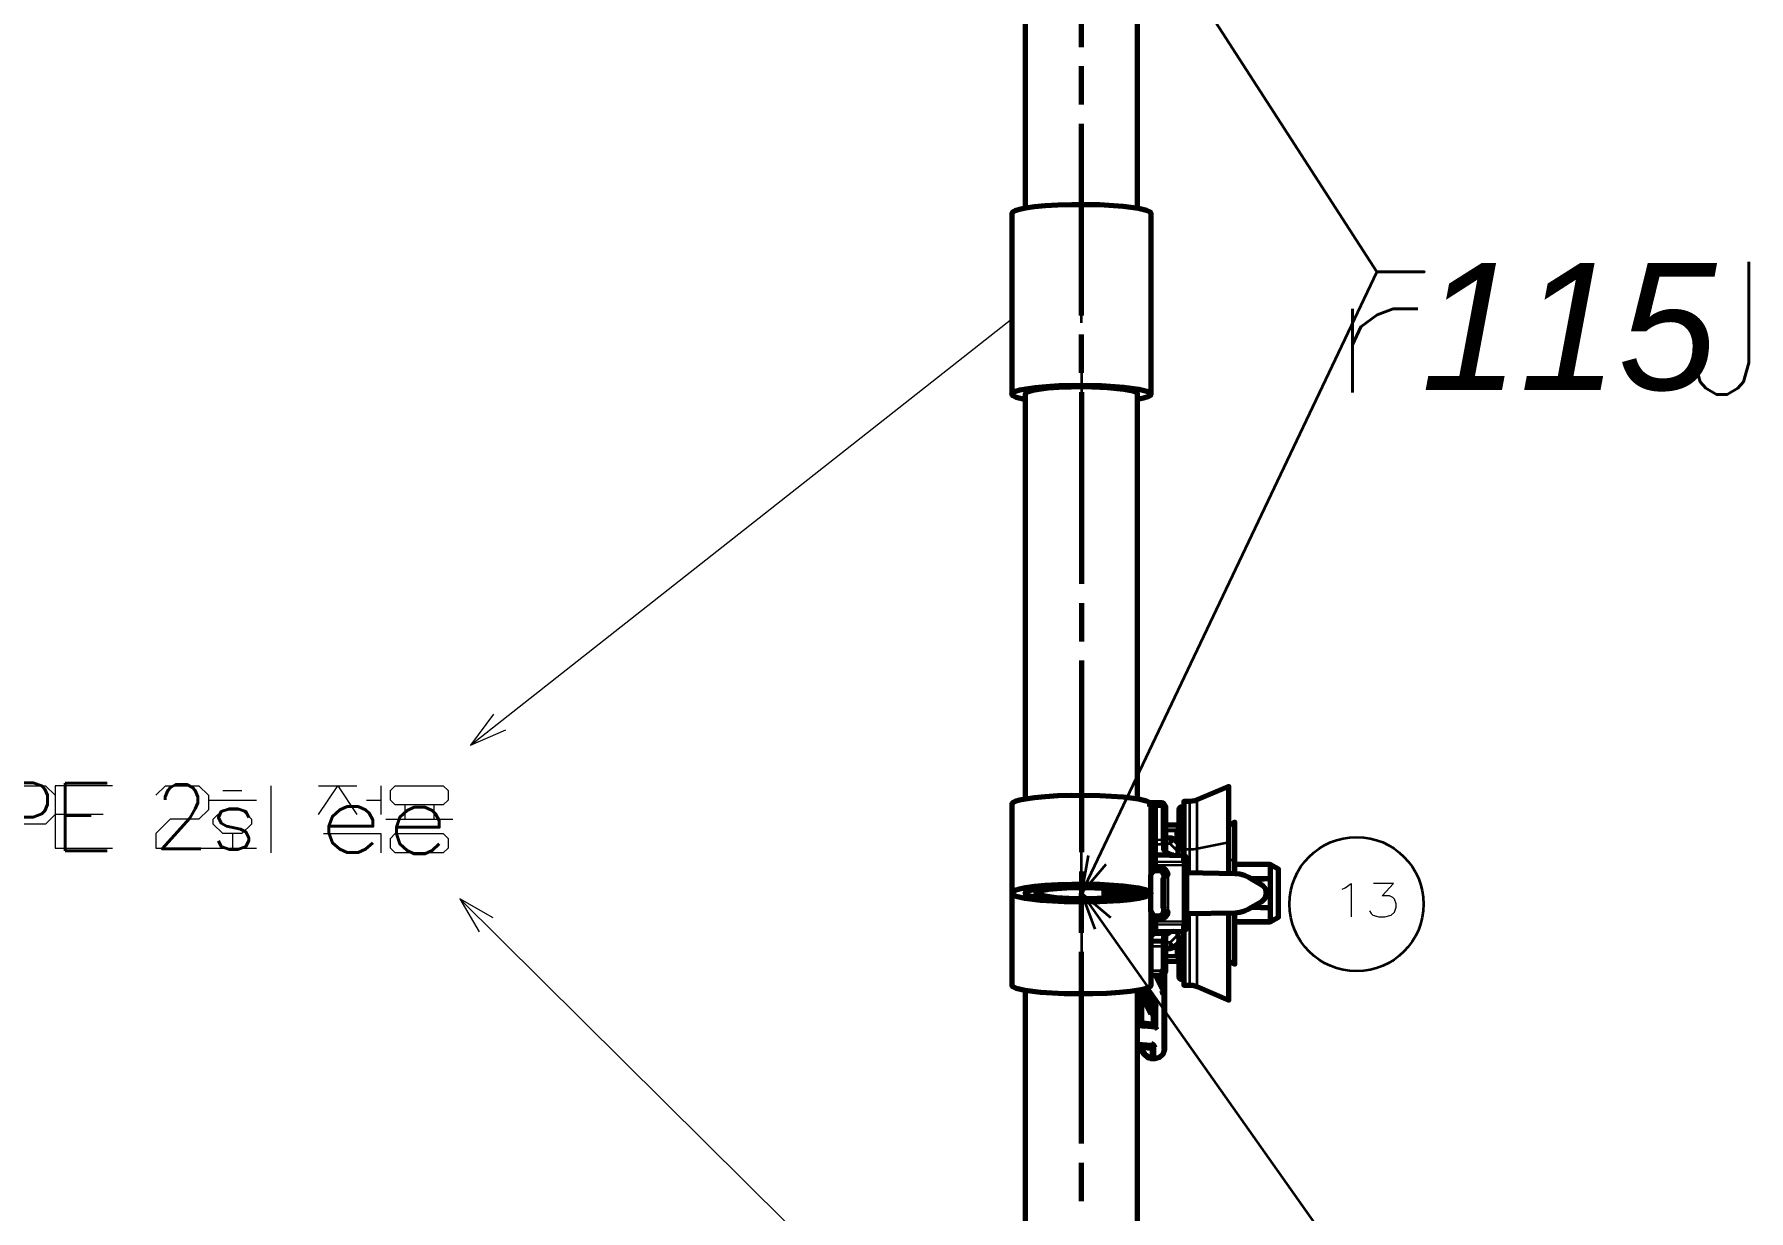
# Model space of a CAD drawing. Extents: x 0 to 174, y 0 to 33.
# Drawn here: x 44.47 to 47.992, y 10.555 to 12.971 of the extents above; entities that cross this region are included whole.
import ezdxf
from ezdxf.enums import TextEntityAlignment as Align

# ---------------------------------------------------------------- set-up
doc = ezdxf.new("R2010")
doc.units = 0
doc.layers.add('PDF2_문자', color=7, linetype='Continuous')
doc.layers.add('PDF2_형상', color=157, linetype='Continuous', true_color=0x405f80)
doc.layers.add('YOLO_TEXT', color=3, linetype='Continuous', true_color=0x008230)
doc.styles.add('OCR_LATIN', font='txt.shx')
doc.styles.add('PDF LucidaHandwriting Italic', font='ariali.ttf')

msp = doc.modelspace()

# ---------------------------------------------------------------- linework, layer by layer
at = {"layer": 'PDF2_형상', "color": 18, "lineweight": 35, "true_color": 0x260000}
for points in [[(46.6208, 13.4225), (47.2274, 12.4829), (47.3257, 12.4829), (47.2274, 12.4829), (46.6208, 11.2068), (47.2671, 10.2914), (47.3656, 10.2914), (47.2671, 10.2914), (46.6208, 8.9185)], [(46.6208, 12.9446), (46.6208, 13.3383)], [(46.6208, 12.8265), (46.6208, 12.9051)], [(46.6208, 12.3933), (46.6208, 12.7871)], [(46.6208, 12.496), (46.6208, 12.7665)], [(46.6208, 12.3779), (46.6208, 12.4567)], [(46.6208, 12.2753), (46.6208, 12.354)], [(46.6208, 12.3385), (46.6208, 12.0681)], [(46.6208, 12.236), (46.6208, 11.8422)], [(46.6208, 11.8028), (46.6208, 11.7242)], [(46.6208, 11.6847), (46.6208, 11.291)], [(46.6208, 11.3768), (46.6208, 11.5531)], [(46.6208, 11.1913), (46.6208, 11.3696)], [(46.6208, 11.2437), (46.6208, 11.3628)], [(46.6208, 11.2586), (46.6208, 11.3374)], [(46.635, 11.2843), (46.6208, 11.2068), (46.6718, 11.2668)], [(46.6208, 11.2517), (46.6208, 11.1729)], [(46.6208, 11.2193), (46.6208, 11.0431)], [(46.6813, 11.1565), (46.6208, 11.2068), (46.6481, 11.1329)], [(46.6208, 11.1257), (46.6208, 11.2043)], [(46.6208, 11.1519), (46.6208, 11.0732)], [(46.6208, 11.1336), (46.6208, 11.05)], [(46.6208, 10.6925), (46.6208, 11.0863)], [(46.6208, 11.0337), (46.6208, 10.8554)], [(46.6208, 10.5744), (46.6208, 10.6532)]]:
    msp.add_lwpolyline(points, dxfattribs=at)
at = {"layer": 'PDF2_형상', "color": 3, "lineweight": 70}
for points in [[(46.6208, 12.9446), (46.6208, 13.3383)], [(46.6208, 12.8264), (46.6208, 12.9051)], [(46.6208, 12.3933), (46.6208, 12.7871)], [(46.6208, 12.2753), (46.6208, 12.354)], [(46.6208, 12.236), (46.6208, 11.8422)], [(46.6208, 11.8028), (46.6208, 11.724)], [(46.6208, 11.6847), (46.6208, 11.291)], [(46.6208, 11.2517), (46.6208, 11.2068)]]:
    msp.add_lwpolyline(points, dxfattribs=at)
at = {"layer": 'PDF2_형상', "lineweight": 70}
for points in [[(46.7363, 12.6135), (46.7363, 13.2469), (46.7361, 13.2476), (46.7358, 13.2483), (46.7342, 13.2497), (46.7265, 13.2529), (46.7083, 13.2567), (46.6746, 13.26), (46.6265, 13.2618), (46.6001, 13.2615), (46.5746, 13.2606), (46.5526, 13.2589), (46.5337, 13.2567), (46.5211, 13.2544), (46.5119, 13.2519), (46.5076, 13.25), (46.5058, 13.2485), (46.5053, 13.2469), (46.5053, 12.6135)], [(46.7639, 12.2318), (46.7639, 12.6028), (46.7637, 12.6035), (46.7633, 12.6042), (46.7618, 12.6057), (46.7547, 12.6092), (46.7379, 12.6132), (46.7064, 12.6174), (46.6589, 12.6204), (46.6013, 12.6208), (46.5726, 12.62), (46.5461, 12.6183), (46.5242, 12.6162), (46.5058, 12.6136), (46.4936, 12.6111), (46.4847, 12.6085), (46.4804, 12.6063), (46.4783, 12.6044), (46.4776, 12.6028), (46.4776, 12.2318), (46.4785, 12.2336), (46.4807, 12.2356), (46.4853, 12.2376), (46.4946, 12.2404), (46.5072, 12.2429), (46.526, 12.2456), (46.5482, 12.2476), (46.575, 12.2492), (46.6039, 12.25), (46.6613, 12.2493), (46.7082, 12.2462), (46.7389, 12.2421), (46.7551, 12.2381), (46.7621, 12.2347), (46.7635, 12.2332), (46.7637, 12.2324), (46.7639, 12.2317), (46.7636, 12.231), (46.7632, 12.2301), (46.7613, 12.2283), (46.7571, 12.2261), (46.7483, 12.2235), (46.7363, 12.221)], [(46.4776, 12.2318), (46.4778, 12.2311), (46.4782, 12.2303), (46.4797, 12.2287), (46.4868, 12.2253), (46.5036, 12.2212), (46.5053, 12.221)], [(46.7363, 11.4), (46.7363, 12.2318), (46.7361, 12.2325), (46.7358, 12.2332), (46.7342, 12.2346), (46.7265, 12.2378), (46.7083, 12.2414), (46.6746, 12.2449), (46.6265, 12.2465), (46.6001, 12.2464), (46.5746, 12.2454), (46.5526, 12.2437), (46.5337, 12.2415), (46.5211, 12.2393), (46.5119, 12.2368), (46.5076, 12.2347), (46.5058, 12.2333), (46.5053, 12.2318), (46.5053, 11.4)], [(46.9238, 11.2472), (46.9238, 11.3119), (46.9238, 11.4261), (46.8589, 11.3986), (46.8532, 11.3967), (46.8435, 11.3954), (46.831, 11.3954), (46.831, 11.2972), (46.831, 11.285)], [(46.7639, 11.2449), (46.7639, 11.3892), (46.7637, 11.39), (46.7633, 11.3907), (46.7618, 11.3922), (46.7547, 11.3957), (46.7379, 11.3997), (46.7064, 11.4039), (46.6589, 11.4069), (46.6013, 11.4074), (46.5726, 11.4065), (46.5461, 11.4049), (46.5242, 11.4028), (46.5058, 11.4001), (46.4936, 11.3976), (46.4847, 11.3949), (46.4804, 11.3928), (46.4783, 11.391), (46.4776, 11.3892), (46.4776, 11.2068), (46.4776, 11.0182), (46.4778, 11.0175), (46.4782, 11.0167), (46.4797, 11.0153), (46.4869, 11.0119), (46.5043, 11.0079), (46.5368, 11.0038), (46.5857, 11.001), (46.6446, 11.0007), (46.6733, 11.0017), (46.6999, 11.0033), (46.7211, 11.0056), (46.7387, 11.0082), (46.7501, 11.0106), (46.7582, 11.0132), (46.7619, 11.0153), (46.7633, 11.0167), (46.7639, 11.0182), (46.7639, 11.1689)], [(46.7561, 11.3922), (46.7685, 11.3922), (46.7724, 11.3922)], [(46.7717, 11.39), (46.7714, 11.39), (46.7561, 11.39)], [(46.7729, 11.2879), (46.7729, 11.3075), (46.7729, 11.3168), (46.7729, 11.3844), (46.7729, 11.3922), (46.7618, 11.3922)], [(46.7864, 11.3167), (46.7942, 11.3167), (46.7942, 11.3844), (46.7897, 11.3915), (46.7863, 11.3922), (46.7729, 11.3922)], [(46.7942, 11.3471), (46.8168, 11.3471), (46.8178, 11.3472), (46.8186, 11.3475), (46.8194, 11.3479), (46.8203, 11.3486), (46.8208, 11.3493), (46.8215, 11.3511), (46.8217, 11.3521), (46.8217, 11.379), (46.8224, 11.3815), (46.8242, 11.3833), (46.8267, 11.384)], [(46.8231, 11.2918), (46.8224, 11.3583), (46.8219, 11.3767), (46.8218, 11.3789), (46.8218, 11.379), (46.8217, 11.379), (46.8231, 11.3825), (46.8256, 11.3839), (46.8267, 11.384), (46.831, 11.384)], [(46.8258, 11.3836), (46.8239, 11.3832)], [(46.8172, 11.3447), (46.8172, 11.3461), (46.8172, 11.3462)], [(46.8207, 11.309), (46.8219, 11.3054), (46.8222, 11.3015), (46.8218, 11.3036), (46.8204, 11.3056), (46.82, 11.3065), (46.82, 11.3072), (46.8207, 11.309), (46.8174, 11.3156), (46.8174, 11.334), (46.8222, 11.334), (46.8222, 11.3408)], [(46.8222, 11.3482), (46.8221, 11.3511)], [(46.9358, 11.2469), (46.9358, 11.2767), (46.9358, 11.3525), (46.9238, 11.3462)], [(46.7864, 11.2985), (46.7893, 11.2979), (46.7918, 11.2963), (46.7936, 11.2939), (46.7942, 11.2911), (46.7942, 11.3), (46.7942, 11.3167)], [(46.7864, 11.3074), (46.7903, 11.3064), (46.7931, 11.3036), (46.7942, 11.3)], [(46.8219, 11.2953), (46.8219, 11.3006), (46.8219, 11.3008), (46.8218, 11.3019), (46.821, 11.3042), (46.8201, 11.305), (46.82, 11.3046), (46.816, 11.2953)], [(46.8222, 11.3018), (46.8222, 11.3015), (46.8222, 11.334)], [(46.7729, 11.2856), (46.7639, 11.2854)], [(46.7729, 11.261), (46.7729, 11.265), (46.7729, 11.2719), (46.7729, 11.2842), (46.7729, 11.2856), (46.8297, 11.2846), (46.8297, 11.2833), (46.8336, 11.2824), (46.8364, 11.2797), (46.8375, 11.2763)], [(46.7729, 11.1281), (46.8297, 11.1292), (46.8336, 11.1301), (46.8364, 11.1331), (46.8375, 11.1369), (46.8375, 11.1374), (46.8375, 11.1494), (46.8375, 11.2643), (46.8375, 11.2763), (46.8375, 11.2767), (46.8368, 11.2797), (46.8351, 11.2822), (46.8326, 11.284), (46.8297, 11.2846)], [(46.8024, 11.2871), (46.7968, 11.29)], [(46.81, 11.285), (46.8043, 11.2857), (46.7988, 11.2875)], [(46.8072, 11.2851), (46.8031, 11.2867)], [(46.8374, 11.2767), (46.8372, 11.2782)], [(46.7636, 11.2582), (46.7685, 11.2604), (46.7728, 11.261), (46.7728, 11.2542), (46.7726, 11.2532), (46.7726, 11.2531)], [(46.7637, 11.1694), (46.7637, 11.2443)], [(46.7904, 11.2443), (46.7863, 11.2518), (46.7815, 11.2531), (46.7726, 11.2531), (46.7651, 11.2489), (46.7639, 11.2443)], [(46.7639, 11.1694), (46.7681, 11.1619), (46.7726, 11.1606), (46.7815, 11.1606), (46.789, 11.1647), (46.7904, 11.1694), (46.7904, 11.1769), (46.7904, 11.1771), (46.7904, 11.1774), (46.7904, 11.2364), (46.7904, 11.2367)], [(46.7815, 11.2531), (46.7815, 11.2532), (46.7815, 11.2538), (46.7814, 11.261), (46.7856, 11.2604), (46.7896, 11.2589), (46.7931, 11.2563), (46.7958, 11.2528), (46.7975, 11.2486), (46.7981, 11.2443), (46.7914, 11.2443), (46.7904, 11.2443), (46.7904, 11.2367), (46.7894, 11.2357), (46.7878, 11.2356), (46.7878, 11.1782), (46.7894, 11.1781), (46.7904, 11.1769)], [(46.8375, 11.165), (46.9365, 11.1667), (46.9462, 11.1676), (46.9557, 11.1703), (46.9644, 11.1744), (46.9915, 11.1901), (46.9983, 11.1968), (47.0013, 11.2058), (46.9993, 11.2153), (46.9932, 11.2225), (46.9915, 11.2236), (46.9644, 11.2392), (46.9556, 11.2433), (46.9461, 11.246), (46.9365, 11.2469), (46.8375, 11.2487)], [(47.0083, 11.2658), (47.0083, 11.1478), (46.9358, 11.1478), (47.0083, 11.1478), (47.0254, 11.1576), (47.0254, 11.2561), (47.0083, 11.2658), (46.9358, 11.2658)], [(46.9712, 11.2353), (47.0083, 11.2368), (46.9889, 11.2365), (46.9694, 11.2364)], [(46.7088, 11.2068), (46.7088, 11.2071), (46.7085, 11.2078), (46.7079, 11.2083), (46.7058, 11.2097), (46.6961, 11.2126), (46.6738, 11.2158), (46.6358, 11.2179), (46.5904, 11.2174), (46.5704, 11.2161), (46.5539, 11.2142), (46.5432, 11.2122), (46.5361, 11.2099), (46.5336, 11.2083), (46.5328, 11.2068)], [(46.5328, 11.2068), (46.5329, 11.2065), (46.5331, 11.206), (46.5336, 11.2053), (46.5357, 11.204), (46.5457, 11.2011), (46.5689, 11.1981), (46.6079, 11.196), (46.654, 11.1967), (46.6738, 11.1982), (46.6899, 11.2001), (46.6999, 11.2021), (46.7061, 11.2043), (46.7081, 11.2056), (46.7088, 11.2068)], [(46.7904, 11.1694), (46.7981, 11.1694), (46.7976, 11.1653), (46.796, 11.1612), (46.7933, 11.1578), (46.7899, 11.155), (46.7858, 11.1533), (46.7814, 11.1528), (46.7815, 11.1596), (46.7815, 11.1604), (46.7815, 11.1606)], [(46.7894, 11.1781), (46.7897, 11.1779), (46.7903, 11.1779), (46.7904, 11.1774)], [(46.831, 11.1278), (46.831, 11.0183), (46.8435, 11.0183), (46.8494, 11.0178), (46.8589, 11.0151), (46.9238, 10.9875), (46.9238, 11.1665)], [(46.9238, 11.0674), (46.9358, 11.0611), (46.9358, 11.1667)], [(46.9712, 11.1785), (47.0083, 11.1769), (46.9889, 11.1771), (46.9694, 11.1774)], [(46.7726, 11.1606), (46.7728, 11.16), (46.7728, 11.1528), (46.7686, 11.1532), (46.7631, 11.1558)], [(46.7729, 11.1528), (46.7729, 11.1488), (46.7729, 11.1417), (46.7729, 11.1294), (46.7729, 11.1281), (46.7639, 11.1283)], [(46.7988, 11.1263), (46.8043, 11.1281), (46.81, 11.1288)], [(46.8297, 11.1304), (46.8326, 11.131), (46.8351, 11.1325), (46.8368, 11.1347), (46.8375, 11.1374)], [(46.7639, 11.1249), (46.7729, 11.1247), (46.7639, 11.12)], [(46.7639, 11.1086), (46.7864, 11.1089), (46.7886, 11.1093), (46.7926, 11.1119), (46.7942, 11.1164)], [(46.7639, 11.0382), (46.7863, 11.0383), (46.7903, 11.0394), (46.7931, 11.0424), (46.7942, 11.0463), (46.7942, 11.0471), (46.7942, 11.0482), (46.7942, 11.0975), (46.7942, 11.1103)], [(46.7729, 11.1257), (46.7729, 11.1247), (46.7968, 11.1251), (46.8004, 11.1256)], [(46.7864, 11.1067), (46.7893, 11.1074), (46.7918, 11.1089), (46.7936, 11.1113), (46.7942, 11.114), (46.7942, 11.1164), (46.7942, 11.1229), (46.7931, 11.1193), (46.7903, 11.1167), (46.7864, 11.1156)], [(46.7864, 11.0975), (46.7942, 11.0975)], [(46.8231, 11.1201), (46.8226, 11.0706), (46.8219, 11.0368), (46.8218, 11.0349), (46.8217, 11.0347), (46.8217, 11.0346), (46.8217, 11.0617), (46.8212, 11.0636), (46.8208, 11.0644), (46.8203, 11.0651), (46.8194, 11.0657), (46.8186, 11.0663), (46.8178, 11.0665), (46.8168, 11.0665), (46.7989, 11.0665), (46.7964, 11.0661), (46.7942, 11.0649)], [(46.7967, 11.1236), (46.8004, 11.1256), (46.8024, 11.1267)], [(46.8103, 11.0981), (46.8071, 11.0958), (46.8033, 11.0951)], [(46.8207, 11.1046), (46.8219, 11.1083), (46.8222, 11.1122), (46.8218, 11.1101), (46.8204, 11.1081), (46.82, 11.1072), (46.82, 11.1064), (46.8207, 11.1046), (46.8174, 11.0981), (46.8174, 11.0797), (46.8222, 11.0797), (46.8222, 11.0728)], [(46.8201, 11.1086), (46.8215, 11.1106), (46.8219, 11.1129), (46.8219, 11.1183)], [(46.8222, 11.1119), (46.8222, 11.1122), (46.8222, 11.0797)], [(46.7946, 11.0669), (46.7981, 11.0668), (46.7988, 11.0668)], [(46.7915, 11.0406), (46.7915, 10.8865), (46.7914, 10.8844), (46.7882, 10.8756), (46.7811, 10.8692), (46.7719, 10.8668), (46.7664, 10.8668), (46.7575, 10.8689), (46.7503, 10.8751), (46.7363, 10.8951)], [(46.7863, 11.0383), (46.7864, 11.0474), (46.7864, 11.0482), (46.7942, 11.0482)], [(46.7864, 11.0385), (46.7907, 11.0397), (46.7936, 11.0432)], [(46.7865, 11.0228), (46.7865, 11.0386)], [(46.8267, 11.0297), (46.8242, 11.0303), (46.8224, 11.0321), (46.8217, 11.0346), (46.8218, 11.0337), (46.8236, 11.0307), (46.8267, 11.0297), (46.831, 11.0297)], [(46.5053, 11.0076), (46.5053, 10.2986), (46.5054, 10.2979), (46.5057, 10.2972), (46.5074, 10.2958), (46.5151, 10.2928), (46.534, 10.2892), (46.5687, 10.2858), (46.6181, 10.2843), (46.645, 10.2846), (46.6706, 10.2857), (46.6924, 10.2874), (46.7106, 10.2896), (46.7225, 10.2918), (46.731, 10.2943), (46.7346, 10.2961), (46.7363, 10.2986), (46.7363, 11.0076)], [(46.741, 11.0086), (46.741, 10.9575), (46.741, 10.9401), (46.7363, 10.9406)], [(46.7417, 11.0106), (46.7468, 10.9907), (46.7637, 10.9594)], [(46.7426, 11.0089), (46.7681, 10.9618), (46.7699, 10.9572), (46.7704, 10.9525), (46.7706, 10.9375), (46.7656, 10.9379), (46.7468, 10.9396)], [(46.7496, 11.0108), (46.7533, 11.0039)], [(46.7515, 11.0031), (46.7689, 10.9697)], [(46.7562, 11.0125), (46.7713, 10.9838), (46.7706, 10.9707)], [(46.789, 11.0072), (46.7821, 11.0206)], [(46.7886, 10.9981), (46.7882, 11.0022), (46.7867, 11.0063)], [(46.7906, 10.8865), (46.7906, 10.9981), (46.79, 11.0026), (46.7883, 11.0071)], [(46.79, 11.0096), (46.7892, 11.0085), (46.789, 11.0079), (46.789, 11.0072), (46.7908, 11.0028), (46.7914, 10.9982)], [(46.7713, 10.9838), (46.7729, 10.9792), (46.7736, 10.9743)], [(46.7363, 10.9347), (46.7397, 10.9344), (46.74, 10.9344), (46.7403, 10.9344)], [(46.7419, 10.94), (46.7419, 10.9362), (46.7417, 10.9356), (46.7414, 10.9351), (46.741, 10.9347), (46.7404, 10.9344), (46.7397, 10.9344)], [(46.7514, 10.9333), (46.7457, 10.9339)], [(46.7756, 10.9332), (46.7747, 10.9308), (46.7725, 10.9294), (46.7713, 10.9293)], [(46.7357, 10.8967), (46.736, 10.8963), (46.7414, 10.8883)], [(46.7367, 10.8997), (46.7375, 10.8971), (46.7367, 10.8969), (46.7364, 10.8969), (46.736, 10.8972)], [(46.7386, 10.895), (46.7363, 10.8961)], [(46.7375, 10.8971), (46.7389, 10.8956)], [(46.7719, 10.8894), (46.7706, 10.8937), (46.7671, 10.8967), (46.7647, 10.8972)], [(46.7629, 10.8674), (46.7664, 10.8671), (46.7661, 10.8671), (46.766, 10.8672), (46.7657, 10.8676), (46.7653, 10.8685), (46.765, 10.871), (46.7636, 10.8712)], [(46.7664, 10.8671), (46.7713, 10.8672), (46.7714, 10.8672)], [(46.7721, 10.8678), (46.7719, 10.8678), (46.769, 10.869), (46.7681, 10.8717), (46.7681, 10.8711)], [(46.7719, 10.8678), (46.7719, 10.8697), (46.7689, 10.8704), (46.7682, 10.8712), (46.7681, 10.8715), (46.7681, 10.8717)]]:
    msp.add_lwpolyline(points, dxfattribs=at)
at = {"layer": 'PDF2_형상', "color": 7, "lineweight": 13}
for points in [[(45.3658, 11.5111), (46.4776, 12.3867)], [(45.4131, 11.5742), (45.3658, 11.5111), (45.4382, 11.5421)], [(44.2667, 11.2996), (44.3257, 11.4276), (44.3356, 11.4276), (44.3946, 11.2996), (44.3946, 11.4276), (44.4931, 11.4276), (44.5128, 11.4079), (44.5128, 11.3685), (44.4931, 11.3489), (44.3946, 11.3489)], [(44.6308, 11.4276), (44.5128, 11.4276), (44.5128, 11.2996), (44.6308, 11.2996)], [(44.7194, 11.4079), (44.7392, 11.4276), (44.8081, 11.4276), (44.8276, 11.4079), (44.8276, 11.3783), (44.8081, 11.3588), (44.7489, 11.3588), (44.7194, 11.3292), (44.7194, 11.2996), (44.8276, 11.2996), (44.9261, 11.2996)], [(44.8572, 11.4178), (44.8965, 11.4178)], [(44.9557, 11.4276), (44.9557, 11.2899)], [(45.054, 11.4276), (45.1328, 11.4276)], [(45.054, 11.3685), (45.0935, 11.4276), (45.1328, 11.3685)], [(45.1821, 11.4276), (45.1821, 11.3685)], [(44.8276, 11.3981), (44.9261, 11.3981)], [(45.1525, 11.3981), (45.1821, 11.3981)], [(45.2312, 11.3882), (45.2312, 11.3588)], [(45.2903, 11.3882), (45.2903, 11.3588)], [(44.6111, 11.3685), (44.5128, 11.3685)], [(45.1918, 11.3588), (45.3297, 11.3588)], [(44.8769, 11.3292), (44.8769, 11.2996)], [(45.0639, 11.3292), (45.1821, 11.3292), (45.1821, 11.2899)], [(45.3439, 11.1956), (46.434, 10.1144)], [(45.4122, 11.1565), (45.3439, 11.1956), (45.3836, 11.1276)]]:
    msp.add_lwpolyline(points, dxfattribs=at)
for points in [[(45.2115, 11.4276), (45.31, 11.4276), (45.3199, 11.4178), (45.3199, 11.3981), (45.31, 11.3882), (45.2115, 11.3882), (45.2017, 11.3981), (45.2017, 11.4178)], [(44.8572, 11.3783), (44.8965, 11.3783), (44.9162, 11.3588), (44.9162, 11.3489), (44.8965, 11.3292), (44.8572, 11.3292), (44.8375, 11.3489), (44.8375, 11.3588)], [(45.2115, 11.3292), (45.31, 11.3292), (45.3199, 11.3193), (45.3199, 11.2996), (45.31, 11.2899), (45.2115, 11.2899), (45.2017, 11.2996), (45.2017, 11.3193)]]:
    msp.add_lwpolyline(points, close=True, dxfattribs=at)
at = {"layer": 'PDF2_형상', "lineweight": 35}
for points in [[(46.7639, 11.3167), (46.7729, 11.3168), (46.7864, 11.3167), (46.7864, 11.3844), (46.7942, 11.3844), (46.794, 11.3853), (46.7937, 11.3862), (46.7924, 11.3879), (46.7903, 11.3892), (46.7864, 11.39), (46.7864, 11.3874), (46.7864, 11.3844), (46.7729, 11.3844), (46.7639, 11.3844)], [(46.7864, 11.39), (46.7863, 11.3917), (46.7863, 11.3921), (46.7863, 11.3922)], [(46.8267, 11.384), (46.8269, 11.3781), (46.8279, 11.304), (46.8281, 11.2729)], [(46.831, 11.2972), (46.8435, 11.2972), (46.8435, 11.3954)], [(46.8435, 11.2486), (46.8435, 11.2972), (46.8513, 11.2976), (46.8589, 11.2988), (46.8589, 11.3986)], [(46.8172, 11.3447), (46.8207, 11.3457), (46.8218, 11.3468), (46.8222, 11.3482), (46.8222, 11.3408), (46.8221, 11.3399), (46.8214, 11.3389), (46.8196, 11.3378), (46.8174, 11.3375), (46.8174, 11.334), (46.7942, 11.334)], [(46.7942, 11.3462), (46.8172, 11.3462), (46.8168, 11.3471)], [(46.7942, 11.3375), (46.8174, 11.3375), (46.8172, 11.3447), (46.7942, 11.3447)], [(46.8172, 11.3462), (46.8197, 11.3469), (46.8215, 11.3487), (46.8221, 11.3511), (46.8217, 11.3521)], [(46.7639, 11.3075), (46.7729, 11.3075), (46.7864, 11.3074), (46.7864, 11.2985), (46.7868, 11.2964), (46.7881, 11.2943), (46.7932, 11.2906), (46.7988, 11.2875), (46.7729, 11.2879), (46.7639, 11.2878)], [(46.7864, 11.3074), (46.7864, 11.3167)], [(46.7942, 11.3235), (46.8033, 11.3235), (46.8033, 11.3186), (46.8071, 11.3178), (46.8103, 11.3157), (46.8138, 11.3192)], [(46.7942, 11.3186), (46.8033, 11.3186), (46.8031, 11.3181), (46.805, 11.3179), (46.8068, 11.3174), (46.8031, 11.3082), (46.7942, 11.3082)], [(46.8031, 11.3082), (46.8031, 11.3181), (46.7942, 11.3181)], [(46.8033, 11.3235), (46.8068, 11.3231), (46.81, 11.3219), (46.8138, 11.3192), (46.8174, 11.3156), (46.8139, 11.3121), (46.8103, 11.3157), (46.81, 11.3151), (46.8031, 11.3082), (46.816, 11.2953), (46.816, 11.2849)], [(46.8068, 11.3174), (46.8086, 11.3164), (46.81, 11.3151), (46.8201, 11.305), (46.8204, 11.3056), (46.8139, 11.3121)], [(46.8589, 11.2483), (46.8589, 11.2988), (46.9238, 11.3119)], [(46.7639, 11.2719), (46.7729, 11.2719), (46.8297, 11.2714), (46.8297, 11.2833), (46.7729, 11.2842), (46.7639, 11.284)], [(46.7639, 11.2649), (46.7729, 11.265), (46.8297, 11.2643), (46.8375, 11.2643), (46.8371, 11.2665), (46.8358, 11.2686), (46.8339, 11.2703), (46.8297, 11.2714), (46.8297, 11.2701), (46.8297, 11.2685)], [(46.816, 11.2953), (46.8219, 11.2953), (46.8219, 11.2847)], [(46.8222, 11.3015), (46.8219, 11.3008)], [(46.9238, 11.2738), (46.9358, 11.2767)], [(46.7728, 11.261), (46.7729, 11.261), (46.7814, 11.261)], [(46.7728, 11.2531), (46.7728, 11.2532), (46.7728, 11.2538), (46.7728, 11.2554), (46.7729, 11.261), (46.7729, 11.2554), (46.7729, 11.2538), (46.7731, 11.2531)], [(46.7903, 11.2358), (46.7904, 11.2364)], [(46.7981, 11.2443), (46.7981, 11.1694)], [(46.8375, 11.1494), (46.8361, 11.1471), (46.8351, 11.1465), (46.8326, 11.1456), (46.8297, 11.1453), (46.8297, 11.1472), (46.8297, 11.1494), (46.8297, 11.2643), (46.8297, 11.2665), (46.8297, 11.2685), (46.8344, 11.2676), (46.8364, 11.2664), (46.8369, 11.2657), (46.8374, 11.265), (46.8375, 11.2643)], [(46.8435, 11.0183), (46.8435, 11.1651)], [(46.8589, 11.0151), (46.8589, 11.1654)], [(46.7639, 11.1489), (46.7729, 11.1488), (46.8297, 11.1494), (46.8375, 11.1494), (46.8364, 11.1457), (46.8346, 11.144), (46.8324, 11.1428), (46.8297, 11.1424), (46.8297, 11.1435), (46.8297, 11.1453)], [(46.8297, 11.1292), (46.8297, 11.1304), (46.8297, 11.1424), (46.7729, 11.1417), (46.7639, 11.1418)], [(46.7639, 11.1296), (46.7729, 11.1294), (46.8297, 11.1304)], [(46.7731, 11.1606), (46.7729, 11.1604), (46.7729, 11.16), (46.7729, 11.1583), (46.7729, 11.1528), (46.7728, 11.1583), (46.7728, 11.16), (46.7728, 11.1606)], [(46.7814, 11.1528), (46.7729, 11.1528), (46.7728, 11.1528)], [(46.816, 11.1289), (46.816, 11.1183), (46.8031, 11.1054), (46.8068, 11.0964), (46.8086, 11.0972), (46.81, 11.0985), (46.8103, 11.0981), (46.8139, 11.1015)], [(46.8219, 11.129), (46.8219, 11.1183), (46.816, 11.1183), (46.8201, 11.1088), (46.8201, 11.1086)], [(46.8281, 11.1408), (46.8271, 11.0411), (46.8267, 11.0297)], [(46.7639, 11.1258), (46.7729, 11.1257), (46.7988, 11.1263), (46.7968, 11.1251), (46.7932, 11.1232), (46.7881, 11.1196), (46.7868, 11.1175), (46.7864, 11.1156), (46.7864, 11.1089), (46.7864, 11.1067), (46.7639, 11.1064)], [(46.7639, 11.0481), (46.7864, 11.0482), (46.7864, 11.0975), (46.7639, 11.0972)], [(46.7864, 11.0975), (46.7864, 11.1067)], [(46.7942, 11.0957), (46.8031, 11.0957), (46.8031, 11.1054), (46.7942, 11.1054)], [(46.8068, 11.0964), (46.805, 11.0958), (46.8031, 11.0957), (46.8033, 11.0951), (46.7942, 11.0951)], [(46.8033, 11.0951), (46.8033, 11.0901), (46.7942, 11.0901)], [(46.8031, 11.1054), (46.81, 11.0985), (46.8201, 11.1086), (46.8204, 11.1081), (46.8139, 11.1015), (46.8174, 11.0981), (46.8138, 11.0946), (46.8111, 11.0924), (46.8079, 11.091), (46.8033, 11.0901)], [(46.8138, 11.0946), (46.8103, 11.0981)], [(46.8219, 11.1129), (46.8222, 11.1122)], [(46.7942, 11.0797), (46.8174, 11.0797), (46.8174, 11.0762), (46.8196, 11.0758), (46.8214, 11.0747), (46.8221, 11.0739), (46.8222, 11.0728), (46.8222, 11.0656), (46.8218, 11.0668), (46.8207, 11.0679), (46.8172, 11.069), (46.8172, 11.0676), (46.8172, 11.0675), (46.8197, 11.0668), (46.8215, 11.065), (46.8221, 11.0625), (46.8217, 11.0617)], [(46.7942, 11.069), (46.8172, 11.069), (46.8174, 11.0762), (46.7942, 11.0762)], [(46.7942, 11.0675), (46.8172, 11.0675), (46.8168, 11.0665)], [(46.7988, 11.0668), (46.7989, 11.0665)], [(46.8222, 11.0656), (46.8221, 11.0626), (46.8221, 11.0625)], [(46.7883, 11.0071), (46.7867, 11.0063), (46.77, 11.0382)], [(46.7722, 11.0382), (46.7883, 11.0071), (46.789, 11.0072)], [(46.7865, 11.0228), (46.7821, 11.0206), (46.7729, 11.0382)], [(46.79, 11.0096), (46.7865, 11.0228), (46.7783, 11.0383)], [(46.7915, 10.8865), (46.7906, 10.8865), (46.7886, 10.8865), (46.7886, 10.9981), (46.7906, 10.9981), (46.7914, 10.9982), (46.7914, 11.0404)], [(46.741, 10.9907), (46.7418, 10.9907), (46.7468, 10.9907), (46.7468, 10.9396)], [(46.7472, 11.0135), (46.7515, 11.0031), (46.7515, 10.9924)], [(46.7472, 11.0099), (46.7472, 11.0003)], [(46.7736, 10.9743), (46.7756, 10.9743), (46.7756, 10.9332), (46.7736, 10.9332), (46.7732, 10.9322), (46.7725, 10.9315), (46.7714, 10.9312), (46.7707, 10.9317), (46.771, 10.9336), (46.771, 10.9614), (46.7704, 10.9657), (46.7689, 10.9697), (46.77, 10.9704), (46.7704, 10.9706), (46.7706, 10.9706), (46.7706, 10.9707), (46.7533, 11.0039), (46.7515, 11.0031)], [(46.7582, 11.0132), (46.7731, 10.9846), (46.7713, 10.9838)], [(46.741, 10.9575), (46.7363, 10.9579)], [(46.7515, 10.9392), (46.7515, 10.9353), (46.771, 10.9336), (46.7729, 10.9336), (46.7729, 10.9614), (46.7736, 10.9743), (46.7736, 10.9332), (46.7729, 10.9336), (46.7728, 10.9329), (46.7725, 10.9324), (46.7719, 10.9319), (46.7714, 10.9317), (46.771, 10.9336)], [(46.7681, 10.9618), (46.7637, 10.9594), (46.7651, 10.9561), (46.7656, 10.9525)], [(46.7704, 10.9525), (46.7656, 10.9525), (46.7656, 10.9379)], [(46.771, 10.9614), (46.7729, 10.9614), (46.7724, 10.9661), (46.7706, 10.9707)], [(46.7731, 10.9846), (46.7749, 10.9796), (46.7756, 10.9743)], [(46.7363, 10.9343), (46.7714, 10.9312), (46.7714, 10.9311), (46.7713, 10.9293), (46.7363, 10.9324)], [(46.7714, 10.9317), (46.7711, 10.9317), (46.7707, 10.9317), (46.7514, 10.9333), (46.7514, 10.9339), (46.7515, 10.9353), (46.7472, 10.9358), (46.7469, 10.9346), (46.7465, 10.9342), (46.7461, 10.9339), (46.7457, 10.9339), (46.7397, 10.9344)], [(46.7397, 10.9344), (46.7397, 10.9344)], [(46.7472, 10.9396), (46.7472, 10.9358), (46.7419, 10.9362)], [(46.7363, 10.9003), (46.7367, 10.8997), (46.7647, 10.8972), (46.7644, 10.8933), (46.7657, 10.8931), (46.7672, 10.8918), (46.7681, 10.8894), (46.7719, 10.8894), (46.7719, 10.8697), (46.7721, 10.8697)], [(46.7675, 10.8889), (46.7672, 10.8903), (46.7665, 10.8915), (46.7639, 10.8928), (46.7644, 10.8933), (46.7389, 10.8956), (46.7386, 10.895)], [(46.7636, 10.8712), (46.7629, 10.8674), (46.7578, 10.8692), (46.7506, 10.8753), (46.7414, 10.8883), (46.7446, 10.8906), (46.7538, 10.8776), (46.7506, 10.8753), (46.7503, 10.8751)], [(46.7639, 10.8926), (46.7653, 10.8924), (46.7665, 10.8915), (46.7672, 10.8903), (46.7675, 10.8889), (46.7681, 10.8894), (46.7681, 10.8717), (46.7679, 10.8715), (46.7675, 10.8711), (46.7675, 10.8889), (46.7636, 10.8889), (46.7636, 10.8712), (46.7611, 10.8719), (46.7538, 10.8776)], [(46.7679, 10.8715), (46.7685, 10.8696), (46.7699, 10.8682), (46.7719, 10.8676), (46.7721, 10.8678), (46.7812, 10.8703), (46.7881, 10.8769), (46.7906, 10.8861), (46.7906, 10.8865)], [(46.7721, 10.8678), (46.7721, 10.8697), (46.7811, 10.8725), (46.7872, 10.8796), (46.7886, 10.8865)], [(46.765, 10.871), (46.7675, 10.8711), (46.7678, 10.8696), (46.7688, 10.8683), (46.77, 10.8675), (46.7714, 10.8672), (46.7719, 10.8676), (46.7719, 10.8668)], [(46.7664, 10.8668), (46.7664, 10.8671)]]:
    msp.add_lwpolyline(points, dxfattribs=at)
at = {"layer": 'PDF2_형상', "lineweight": 70}
for points in [[(46.4776, 11.2068), (46.4778, 11.2061), (46.4782, 11.2054), (46.4797, 11.2039), (46.4869, 11.2006), (46.5043, 11.1965), (46.5368, 11.1925), (46.5857, 11.1896), (46.6446, 11.1893), (46.6733, 11.1903), (46.6999, 11.1921), (46.7211, 11.1942), (46.7387, 11.1968), (46.7501, 11.1993), (46.7582, 11.2019), (46.7619, 11.2039), (46.7633, 11.2054), (46.7639, 11.2068), (46.7637, 11.2076), (46.7633, 11.2083), (46.7618, 11.2099), (46.7547, 11.2133), (46.7379, 11.2174), (46.7064, 11.2215), (46.6589, 11.2246), (46.6013, 11.225), (46.5726, 11.2242), (46.5461, 11.2225), (46.5242, 11.2204), (46.5058, 11.2178), (46.4936, 11.2153), (46.4847, 11.2125), (46.4804, 11.2104), (46.4783, 11.2086)], [(46.5053, 11.2068), (46.5058, 11.2083), (46.5076, 11.2099), (46.5119, 11.2118), (46.5211, 11.2143), (46.5337, 11.2165), (46.5526, 11.2188), (46.5746, 11.2204), (46.6001, 11.2214), (46.6265, 11.2217), (46.6746, 11.22), (46.7083, 11.2165), (46.7265, 11.2128), (46.7342, 11.2096), (46.7358, 11.2082), (46.7361, 11.2075), (46.7363, 11.2068), (46.7361, 11.2075), (46.7358, 11.2082), (46.7342, 11.2096), (46.7265, 11.2128), (46.7083, 11.2165), (46.6746, 11.22), (46.6265, 11.2217), (46.6001, 11.2214), (46.5746, 11.2204), (46.5526, 11.2188), (46.5337, 11.2165), (46.5211, 11.2143), (46.5119, 11.2118), (46.5076, 11.2099), (46.5058, 11.2083)], [(46.7363, 11.2068), (46.7346, 11.2044), (46.731, 11.2025), (46.7225, 11.2), (46.7106, 11.1978), (46.6924, 11.1956), (46.6706, 11.1939), (46.645, 11.1928), (46.6181, 11.1925), (46.5687, 11.194), (46.534, 11.1974), (46.5151, 11.201), (46.5074, 11.2042), (46.5057, 11.2056), (46.5054, 11.2062), (46.5053, 11.2068), (46.5054, 11.2062), (46.5057, 11.2056), (46.5074, 11.2042), (46.5151, 11.201), (46.534, 11.1974), (46.5687, 11.194), (46.6181, 11.1925), (46.645, 11.1928), (46.6706, 11.1939), (46.6924, 11.1956), (46.7106, 11.1978), (46.7225, 11.2), (46.731, 11.2025), (46.7346, 11.2044)], [(46.7146, 11.2068), (46.7144, 11.2075), (46.7142, 11.2081), (46.7125, 11.2094), (46.7043, 11.2124), (46.6844, 11.2157), (46.6489, 11.2183), (46.6026, 11.2186), (46.58, 11.2176), (46.5601, 11.216), (46.5457, 11.214), (46.5351, 11.2118), (46.5299, 11.2099), (46.5276, 11.2083), (46.5269, 11.2068), (46.5269, 11.2065), (46.5272, 11.206), (46.5278, 11.2053), (46.5299, 11.204), (46.5394, 11.201), (46.5621, 11.1978), (46.6008, 11.1954), (46.6485, 11.1957), (46.6701, 11.1969), (46.6886, 11.1987), (46.701, 11.2008), (46.7096, 11.2031), (46.7132, 11.2049)], [(46.7088, 11.2068), (46.7088, 11.2071), (46.7085, 11.2078), (46.7079, 11.2083), (46.7058, 11.2097), (46.6961, 11.2126), (46.6738, 11.2158), (46.6358, 11.2179), (46.5904, 11.2174), (46.5704, 11.2161), (46.5539, 11.2142), (46.5432, 11.2122), (46.5361, 11.2099), (46.5336, 11.2083), (46.5328, 11.2068), (46.5329, 11.2065), (46.5331, 11.206), (46.5336, 11.2053), (46.5357, 11.204), (46.5457, 11.2011), (46.5689, 11.1981), (46.6079, 11.196), (46.654, 11.1967), (46.6738, 11.1982), (46.6899, 11.2001), (46.6999, 11.2021), (46.7061, 11.2043), (46.7081, 11.2056)], [(46.5328, 11.2068), (46.5329, 11.2065), (46.5331, 11.206), (46.5336, 11.2053), (46.5357, 11.204), (46.5457, 11.2011), (46.5689, 11.1981), (46.6079, 11.196), (46.654, 11.1967), (46.6738, 11.1982), (46.6899, 11.2001), (46.6999, 11.2021), (46.7061, 11.2043), (46.7081, 11.2056), (46.7088, 11.2068), (46.7088, 11.2071), (46.7085, 11.2078), (46.7079, 11.2083), (46.7058, 11.2097), (46.6961, 11.2126), (46.6738, 11.2158), (46.6358, 11.2179), (46.5904, 11.2174), (46.5704, 11.2161), (46.5539, 11.2142), (46.5432, 11.2122), (46.5361, 11.2099), (46.5336, 11.2083)], [(46.79, 11.0096), (46.791, 11.0039), (46.7914, 10.9982), (46.791, 11.0039)], [(46.7446, 10.8906), (46.7636, 10.8889), (46.7639, 10.8926), (46.7639, 10.8928), (46.7386, 10.895)]]:
    msp.add_lwpolyline(points, close=True, dxfattribs=at)
at = {"layer": 'PDF2_형상', "color": 1, "lineweight": 70}
for points in [[(46.6208, 11.1256), (46.6208, 11.2043), (46.6208, 11.2068)], [(46.6208, 10.6925), (46.6208, 11.0863)], [(46.6208, 10.5744), (46.6208, 10.6532)]]:
    msp.add_lwpolyline(points, dxfattribs=at)
at = {"layer": 'PDF2_형상', "color": 165, "lineweight": 70, "true_color": 0x5267a5}
msp.add_lwpolyline([(46.7637, 11.2068), (46.6622, 11.2068)], dxfattribs=at)
at = {"layer": 'PDF2_형상', "color": 18, "lineweight": 13, "true_color": 0x260000}
for points in [[(47.1562, 11.2149), (47.1629, 11.2182), (47.1751, 11.2271), (47.1751, 11.1582)], [(47.2129, 11.1704), (47.2163, 11.1649), (47.2196, 11.1615), (47.2318, 11.1582), (47.244, 11.1582), (47.2574, 11.1615), (47.264, 11.1682), (47.2674, 11.1782), (47.2674, 11.1849), (47.264, 11.1949), (47.2607, 11.1982), (47.254, 11.2015), (47.2385, 11.2015), (47.2618, 11.2271), (47.2207, 11.2271)]]:
    msp.add_lwpolyline(points, dxfattribs=at)
at = {"layer": 'PDF2_형상', "color": 18, "lineweight": 35, "true_color": 0x260000}
msp.add_circle((47.186, 11.1844), 0.1378, dxfattribs=at)

# ---------------------------------------------------------------- texts
at = {"layer": 'PDF2_문자', "insert": (47.3185, 12.369), "char_height": 0.2605, "attachment_point": 4, "style": 'PDF LucidaHandwriting Italic'}
msp.add_mtext('115', dxfattribs=at)
at = {"layer": 'YOLO_TEXT', "style": 'OCR_LATIN'}
for s, height, p, p2 in [('J', 0.2721, (47.859, 12.2312), (48.0357, 12.2312)), ('r', 0.2575, (47.1111, 12.2352), (47.3283, 12.2352)), ('P', 0.1339, (44.3892, 11.2995), (44.5154, 11.2995)), ('E', 0.1387, (44.5072, 11.2939), (44.633, 11.2939)), ('2', 0.1324, (44.7159, 11.2979), (44.8286, 11.2979)), ('s', 0.1253, (44.8311, 11.2968), (44.9274, 11.2968)), ('e', 0.1414, (45.052, 11.2904), (45.1884, 11.2904)), ('e', 0.1437, (45.1918, 11.2875), (45.3237, 11.2875))]:
    msp.add_text(s, height=height, dxfattribs=at).set_placement(p, p2, align=Align.FIT)

doc.saveas('drawing.dxf')
